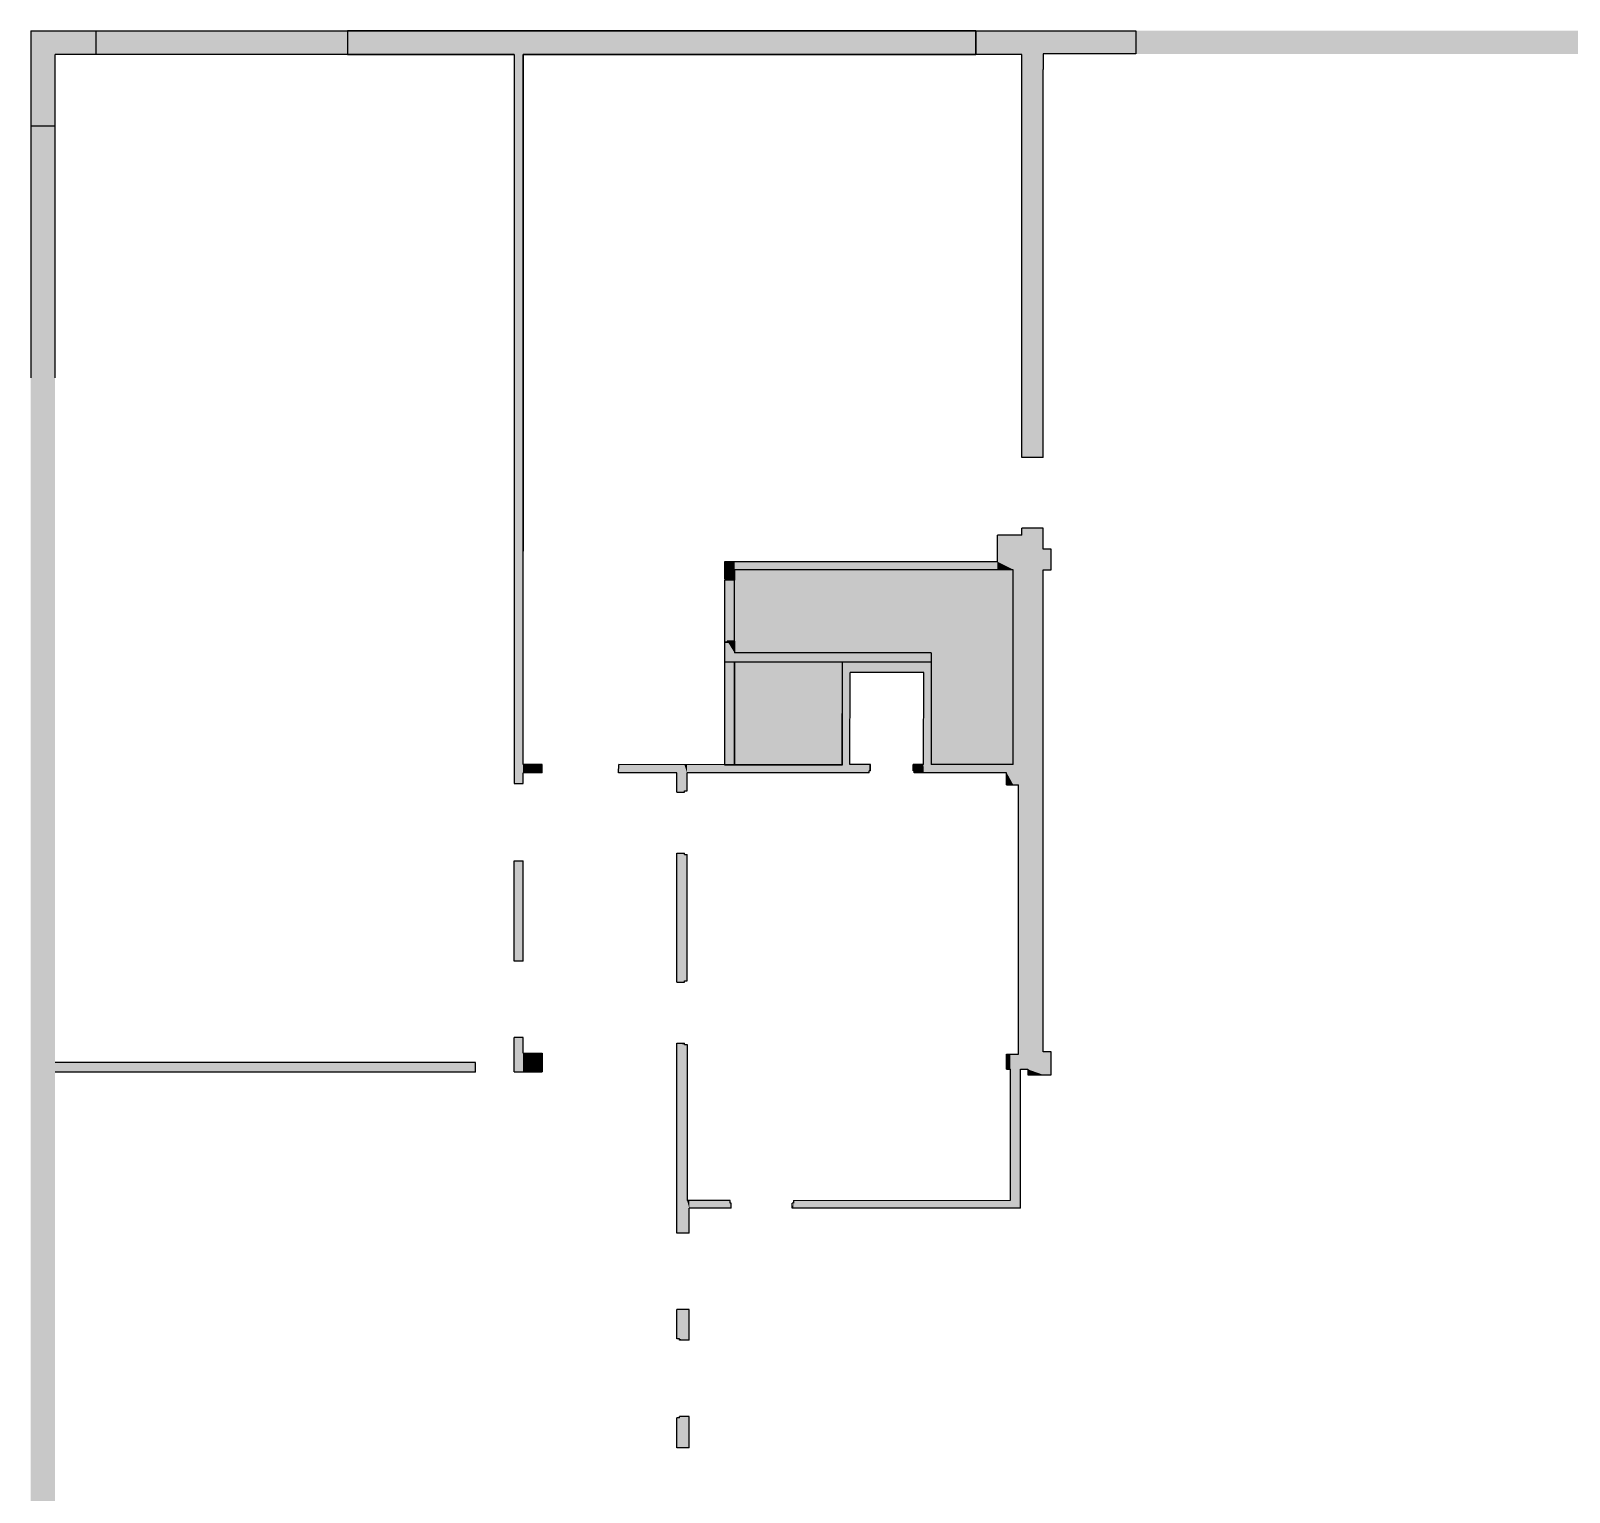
# Model space of a CAD drawing. Extents: x 0 to 41.7, y 0 to 41.7.
# Drawn here: x 1.33 to 21.5, y 22.16 to 41.32 of the extents above; entities that cross this region are included whole.
import ezdxf

# ---------------------------------------------------------------- set-up
doc = ezdxf.new("R2010")
doc.units = 0
for name, color, linetype in [('ENTREE__SORTIE', 1, 'CONTINUOUS'), ('MUR', 251, 'CONTINUOUS'), ('NO_ENTREE', 4, 'CONTINUOUS')]:
    doc.layers.add(name, color=color, linetype=linetype)

# ---------------------------------------------------------------- blocks, each defined once
blk = doc.blocks.new('*U15')
at = {"layer": 'MUR', "linetype": 'CONTINUOUS'}
for points in [[(13.717, 41.013), (13.717, 41.323), (14.321, 41.013)], [(14.321, 41.013), (13.717, 41.323), (14.321, 41.323)], [(14.321, 41.013), (14.321, 41.323), (14.601, 35.725)], [(14.601, 41.02), (14.321, 41.323), (14.601, 41.323)], [(14.601, 35.725), (14.321, 41.323), (14.601, 41.02)], [(14.601, 41.02), (14.601, 41.323), (33.483, 41.02)], [(33.483, 41.02), (14.601, 41.323), (33.483, 41.323)], [(14.321, 35.725), (14.321, 41.013), (14.601, 35.725)]]:
    blk.add_solid(points, dxfattribs=at)
blk = doc.blocks.new('*U16')
at = {"layer": 'MUR', "linetype": 'CONTINUOUS'}
for points in [[(9.796, 22.74), (9.796, 22.74), (9.796, 23.132)], [(9.796, 22.74), (9.796, 23.132), (9.831, 22.74)], [(9.831, 22.74), (9.796, 23.132), (9.831, 23.132)], [(9.831, 23.132), (9.831, 23.15), (9.961, 22.74)], [(9.961, 22.74), (9.831, 23.15), (9.961, 23.15)], [(9.831, 22.74), (9.831, 23.132), (9.961, 22.74)], [(9.961, 22.74), (9.961, 23.15), (9.961, 22.74)]]:
    blk.add_solid(points, dxfattribs=at)
blk = doc.blocks.new('*U17')
at = {"layer": 'MUR', "linetype": 'CONTINUOUS'}
for points in [[(9.796, 24.167), (9.796, 24.555), (9.831, 24.167)], [(9.831, 24.167), (9.796, 24.555), (9.831, 24.555)], [(9.831, 24.167), (9.831, 24.555), (9.961, 24.15)], [(9.961, 24.15), (9.831, 24.555), (9.961, 24.555)], [(9.961, 24.15), (9.961, 24.555), (9.961, 24.555)], [(9.831, 24.15), (9.831, 24.167), (9.961, 24.15)]]:
    blk.add_solid(points, dxfattribs=at)
blk = doc.blocks.new('*U18')
at = {"layer": 'MUR', "linetype": 'CONTINUOUS'}
for points in [[(1.326, 2.276), (1.326, 40.073), (1.645, 2.276)], [(1.645, 2.276), (1.326, 40.073), (1.645, 40.073)]]:
    blk.add_solid(points, dxfattribs=at)
blk = doc.blocks.new('*U27')
at = {"layer": 'MUR', "linetype": 'CONTINUOUS'}
for points in [[(1.326, 40.073), (1.326, 41.323), (1.645, 40.073)], [(1.645, 41.013), (1.326, 41.323), (1.645, 41.323)], [(1.645, 40.073), (1.326, 41.323), (1.645, 41.013)], [(1.645, 41.013), (1.645, 41.323), (2.181, 41.013)], [(2.181, 41.013), (1.645, 41.323), (2.181, 41.323)], [(2.181, 41.013), (2.181, 41.323), (2.181, 41.013)]]:
    blk.add_solid(points, dxfattribs=at)
blk = doc.blocks.new('*U28')
at = {"layer": 'MUR', "linetype": 'CONTINUOUS'}
for points in [[(2.181, 41.013), (2.181, 41.323), (5.481, 41.013)], [(5.481, 41.013), (2.181, 41.323), (5.481, 41.323)]]:
    blk.add_solid(points, dxfattribs=at)
blk = doc.blocks.new('*U29')
at = {"layer": 'MUR', "linetype": 'CONTINUOUS'}
for points in [[(9.796, 28.845), (9.796, 28.845), (9.796, 30.538)], [(9.796, 28.845), (9.796, 30.538), (9.896, 28.845)], [(9.896, 28.863), (9.796, 30.538), (9.896, 30.538)], [(9.896, 28.845), (9.796, 30.538), (9.896, 28.863)], [(9.896, 28.863), (9.896, 30.538), (9.896, 28.863)], [(9.896, 30.52), (9.896, 30.538), (9.896, 30.538)], [(9.896, 28.863), (9.896, 30.538), (9.896, 30.52)], [(9.896, 28.863), (9.896, 30.52), (9.931, 28.863)], [(9.931, 28.863), (9.896, 30.52), (9.931, 30.52)], [(9.931, 28.863), (9.931, 30.52), (9.931, 30.52)]]:
    blk.add_solid(points, dxfattribs=at)
blk = doc.blocks.new('*U30')
at = {"layer": 'MUR', "linetype": 'CONTINUOUS'}
for points in [[(1.326, 26.873), (1.326, 28.675), (1.645, 26.873)], [(1.645, 27.791), (1.326, 28.675), (1.645, 28.675)], [(1.645, 26.873), (1.326, 28.675), (1.645, 27.665)], [(1.645, 27.665), (1.326, 28.675), (1.645, 27.791)], [(1.645, 27.665), (1.645, 27.791), (7.156, 27.665)], [(7.156, 27.665), (1.645, 27.791), (7.156, 27.791)], [(7.156, 27.665), (7.156, 27.791), (7.157, 27.665)]]:
    blk.add_solid(points, dxfattribs=at)
blk = doc.blocks.new('*U32')
at = {"layer": 'MUR', "linetype": 'CONTINUOUS'}
for points in [[(10.424, 33.041), (10.424, 33.305), (10.459, 33.041)], [(10.459, 33.041), (10.424, 33.305), (10.459, 33.305)], [(10.459, 33.305), (10.459, 33.32), (10.554, 33.041)], [(10.554, 33.165), (10.459, 33.32), (10.554, 33.32)], [(10.554, 33.041), (10.459, 33.32), (10.554, 33.165)], [(10.459, 33.041), (10.459, 33.305), (10.554, 33.041)], [(10.554, 33.041), (10.554, 33.165), (11.969, 33.041)], [(11.969, 33.041), (10.554, 33.165), (11.969, 33.165)], [(11.969, 33.041), (11.969, 33.165), (13.134, 33.041)], [(13.134, 33.041), (11.969, 33.165), (13.134, 33.165)]]:
    blk.add_solid(points, dxfattribs=at)
blk = doc.blocks.new('*U34')
at = {"layer": 'MUR', "linetype": 'CONTINUOUS'}
for points in [[(9.796, 25.555), (9.796, 25.555), (9.796, 28.045)], [(9.796, 25.555), (9.796, 28.045), (9.896, 25.555)], [(9.896, 28.028), (9.796, 28.045), (9.896, 28.045)], [(9.896, 25.555), (9.796, 28.045), (9.896, 28.028)], [(9.896, 25.555), (9.896, 28.028), (9.931, 25.555)], [(9.931, 25.984), (9.896, 28.028), (9.931, 28.028)], [(9.931, 25.555), (9.896, 28.028), (9.931, 25.984)], [(9.931, 25.555), (9.931, 25.984), (9.961, 25.555)], [(9.961, 25.882), (9.931, 25.984), (9.961, 25.984)], [(9.961, 25.555), (9.931, 25.984), (9.961, 25.882)], [(9.961, 25.882), (9.961, 25.984), (10.497, 25.882)], [(10.497, 25.949), (9.961, 25.984), (10.497, 25.984)], [(10.497, 25.882), (9.961, 25.984), (10.497, 25.949)], [(10.497, 25.882), (10.497, 25.949), (10.511, 25.882)], [(10.511, 25.882), (10.497, 25.949), (10.511, 25.949)]]:
    blk.add_solid(points, dxfattribs=at)
blk = doc.blocks.new('*U37')
at = {"layer": 'MUR', "linetype": 'CONTINUOUS'}
for points in [[(14.001, 34.36), (14.001, 34.71), (14.209, 34.255)], [(14.209, 34.255), (14.001, 34.71), (14.209, 34.71)], [(14.209, 34.255), (14.209, 34.71), (14.277, 31.433)], [(14.277, 31.433), (14.209, 34.71), (14.277, 34.709)], [(14.277, 31.433), (14.277, 34.709), (14.303, 25.882)], [(14.303, 27.703), (14.277, 34.709), (14.303, 34.709)], [(14.303, 25.882), (14.277, 34.709), (14.303, 27.703)], [(14.303, 27.703), (14.303, 34.709), (14.321, 27.703)], [(14.321, 27.703), (14.303, 34.709), (14.321, 34.709)], [(14.321, 34.709), (14.321, 34.8), (14.399, 27.703)], [(14.399, 27.703), (14.321, 34.8), (14.399, 34.8)], [(14.321, 27.703), (14.321, 34.709), (14.399, 27.703)], [(14.399, 27.703), (14.399, 34.8), (14.601, 27.631)], [(14.601, 34.525), (14.399, 34.8), (14.601, 34.8)], [(14.601, 27.631), (14.399, 34.8), (14.601, 27.931)], [(14.601, 27.931), (14.399, 34.8), (14.601, 34.255)], [(14.601, 34.255), (14.399, 34.8), (14.601, 34.525)], [(14.601, 34.255), (14.601, 34.525), (14.704, 34.255)], [(14.704, 34.255), (14.601, 34.525), (14.704, 34.525)], [(10.424, 34.135), (10.424, 34.36), (10.459, 34.135)], [(10.459, 34.135), (10.424, 34.36), (10.459, 34.36)], [(10.459, 34.135), (10.459, 34.36), (10.554, 34.12)], [(10.554, 34.255), (10.459, 34.36), (10.554, 34.36)], [(10.554, 34.12), (10.459, 34.36), (10.554, 34.255)], [(10.554, 34.255), (10.554, 34.36), (14.001, 34.255)], [(14.001, 34.255), (10.554, 34.36), (14.001, 34.36)], [(14.001, 34.255), (14.001, 34.36), (14.209, 34.255)], [(10.459, 34.12), (10.459, 34.135), (10.554, 34.12)], [(14.209, 31.701), (14.209, 34.255), (14.277, 31.433)], [(11.969, 31.592), (11.966, 31.696), (11.969, 33.041)], [(11.969, 31.592), (11.969, 33.041), (12.066, 31.592)], [(12.066, 31.592), (11.969, 33.041), (12.066, 33.041)], [(12.066, 31.701), (12.066, 33.041), (12.069, 32.908)], [(12.069, 32.908), (12.066, 33.041), (12.069, 33.041)], [(12.069, 32.908), (12.069, 33.041), (13.034, 32.908)], [(13.034, 32.908), (12.069, 33.041), (13.034, 33.041)], [(13.034, 31.592), (13.031, 31.7), (13.034, 32.908)], [(13.034, 31.592), (13.034, 33.041), (13.134, 31.592)], [(13.134, 31.701), (13.034, 33.041), (13.134, 33.041)], [(13.134, 31.592), (13.034, 33.041), (13.134, 31.701)], [(9.035, 31.592), (9.034, 31.592), (9.035, 31.701)], [(9.035, 31.592), (9.035, 31.701), (9.796, 31.592)], [(9.796, 31.592), (9.035, 31.701), (9.796, 31.699)], [(9.796, 31.592), (9.796, 31.699), (9.896, 31.338)], [(9.896, 31.355), (9.796, 31.699), (9.896, 31.699)], [(9.896, 31.338), (9.796, 31.699), (9.896, 31.355)], [(9.896, 31.355), (9.896, 31.699), (9.931, 31.355)], [(9.931, 31.592), (9.896, 31.699), (9.931, 31.699)], [(9.931, 31.355), (9.896, 31.699), (9.931, 31.592)], [(9.931, 31.592), (9.931, 31.699), (11.966, 31.592)], [(11.966, 31.592), (9.931, 31.699), (11.966, 31.696)], [(11.966, 31.592), (11.966, 31.696), (11.969, 31.592)], [(12.066, 31.592), (12.066, 31.701), (12.321, 31.592)], [(12.321, 31.592), (12.066, 31.701), (12.321, 31.701)], [(12.321, 31.592), (12.321, 31.701), (12.321, 31.617)], [(12.321, 31.617), (12.321, 31.701), (12.321, 31.701)], [(12.321, 31.617), (12.321, 31.701), (12.336, 31.617)], [(12.336, 31.617), (12.321, 31.701), (12.336, 31.701)], [(12.336, 31.617), (12.336, 31.701), (12.336, 31.701)], [(12.896, 31.616), (12.896, 31.616), (12.896, 31.701)], [(12.896, 31.616), (12.896, 31.701), (12.911, 31.616)], [(12.911, 31.616), (12.896, 31.701), (12.911, 31.701)], [(12.911, 31.592), (12.911, 31.701), (13.031, 31.592)], [(13.031, 31.592), (12.911, 31.701), (13.031, 31.7)], [(13.031, 31.592), (13.031, 31.7), (13.034, 31.592)], [(13.134, 31.592), (13.134, 31.701), (14.122, 31.592)], [(14.122, 31.592), (13.134, 31.701), (14.122, 31.701)], [(14.122, 31.592), (14.122, 31.701), (14.209, 31.433)], [(14.209, 31.433), (14.122, 31.701), (14.209, 31.701)], [(14.209, 31.433), (14.209, 31.701), (14.277, 31.433)], [(9.796, 31.338), (9.796, 31.592), (9.896, 31.338)], [(12.911, 31.592), (12.911, 31.592), (12.911, 31.616)], [(14.122, 31.433), (14.122, 31.592), (14.209, 31.433)], [(14.277, 27.903), (14.277, 31.433), (14.303, 25.882)], [(14.122, 27.703), (14.122, 27.903), (14.172, 27.703)], [(14.172, 27.703), (14.122, 27.903), (14.172, 27.903)], [(14.172, 25.882), (14.172, 27.903), (14.277, 25.882)], [(14.277, 25.882), (14.172, 27.903), (14.277, 27.903)], [(14.277, 25.882), (14.277, 27.903), (14.303, 25.882)], [(14.601, 27.631), (14.601, 27.931), (14.704, 27.631)], [(14.704, 27.631), (14.601, 27.931), (14.704, 27.931)], [(14.172, 25.882), (14.171, 25.986), (14.172, 27.703)], [(14.399, 27.631), (14.399, 27.703), (14.601, 27.631)], [(11.325, 25.882), (11.311, 25.882), (11.325, 25.948)], [(14.171, 25.882), (11.325, 25.983), (14.171, 25.986)], [(11.325, 25.948), (11.325, 25.983), (14.171, 25.882)], [(11.325, 25.882), (11.325, 25.948), (14.171, 25.882)], [(14.171, 25.882), (14.171, 25.986), (14.172, 25.882)]]:
    blk.add_solid(points, dxfattribs=at)
blk = doc.blocks.new('*U38')
at = {"layer": 'MUR', "linetype": 'CONTINUOUS'}
for points in [[(7.666, 27.668), (7.666, 28.12), (7.666, 28.12)], [(7.666, 27.668), (7.666, 28.12), (7.781, 27.668)], [(7.781, 27.668), (7.666, 28.12), (7.781, 28.12)], [(7.781, 27.668), (7.781, 28.12), (7.782, 27.668)], [(7.782, 27.668), (7.781, 28.12), (7.782, 27.915)], [(7.782, 27.668), (7.782, 27.915), (8.031, 27.668)], [(8.031, 27.668), (7.782, 27.915), (8.031, 27.915)]]:
    blk.add_solid(points, dxfattribs=at)
blk = doc.blocks.new('*U39')
at = {"layer": 'MUR', "linetype": 'CONTINUOUS'}
for points in [[(7.666, 29.12), (7.666, 30.436), (7.666, 30.436)], [(7.666, 29.12), (7.666, 30.436), (7.781, 29.12)], [(7.781, 29.12), (7.666, 30.436), (7.781, 30.436)], [(7.781, 29.12), (7.781, 30.436), (7.781, 29.12)]]:
    blk.add_solid(points, dxfattribs=at)
blk = doc.blocks.new('*U42')
at = {"layer": 'MUR', "linetype": 'CONTINUOUS'}
for points in [[(5.481, 41.013), (5.481, 41.323), (7.666, 41.013)], [(7.666, 41.013), (5.481, 41.323), (7.666, 41.323)], [(7.666, 41.013), (7.666, 41.323), (7.666, 31.451)], [(7.666, 31.451), (7.666, 41.323), (7.666, 41.323)], [(7.666, 31.451), (7.666, 41.323), (7.781, 31.451)], [(7.781, 31.451), (7.666, 41.323), (7.781, 41.323)], [(7.781, 34.488), (7.781, 41.323), (7.781, 41.013)], [(7.781, 41.013), (7.781, 41.323), (7.781, 41.323)], [(7.781, 41.013), (7.781, 41.323), (13.717, 41.013)], [(13.717, 41.013), (7.781, 41.323), (13.717, 41.323)], [(7.781, 31.451), (7.781, 34.488), (7.781, 31.451)], [(7.781, 31.701), (7.781, 34.488), (7.781, 34.238)], [(7.781, 31.451), (7.781, 34.488), (7.781, 31.592)], [(7.781, 31.592), (7.781, 34.488), (7.781, 31.701)], [(7.781, 31.592), (7.781, 31.701), (8.031, 31.592)], [(8.031, 31.592), (7.781, 31.701), (8.031, 31.701)]]:
    blk.add_solid(points, dxfattribs=at)
blk = doc.blocks.new('*U49')
at = {"layer": 'ENTREE__SORTIE', "linetype": 'CONTINUOUS'}
for points in [[(10.424, 33.305), (10.424, 34.12), (10.554, 33.305)], [(10.554, 33.305), (10.424, 34.12), (10.554, 34.12)]]:
    blk.add_solid(points, dxfattribs=at)
blk = doc.blocks.new('*U50')
at = {"layer": 'ENTREE__SORTIE', "linetype": 'CONTINUOUS'}
for points in [[(10.424, 31.698), (10.423, 31.698), (10.424, 33.041)], [(10.424, 31.698), (10.424, 33.041), (10.553, 31.698)], [(10.553, 31.698), (10.424, 33.041), (10.553, 33.041)], [(10.553, 31.698), (10.553, 33.041), (10.554, 33.041)]]:
    blk.add_solid(points, dxfattribs=at)
blk = doc.blocks.new('*U51')
at = {"layer": 'NO_ENTREE', "linetype": 'CONTINUOUS'}
for points in [[(10.554, 34.12), (10.554, 34.255), (10.554, 33.305)], [(10.554, 33.305), (10.554, 34.255), (10.554, 34.255)], [(10.554, 33.165), (10.554, 34.255), (13.134, 33.165)], [(13.134, 33.165), (10.554, 34.255), (13.134, 34.255)], [(13.134, 33.165), (13.134, 34.255), (14.209, 31.701)], [(14.209, 31.701), (13.134, 34.255), (14.209, 34.255)], [(10.554, 33.165), (10.554, 33.165), (10.554, 33.305)], [(13.134, 31.701), (13.134, 33.165), (14.209, 31.701)]]:
    blk.add_solid(points, dxfattribs=at)
blk = doc.blocks.new('*U52')
at = {"layer": 'NO_ENTREE', "linetype": 'CONTINUOUS'}
for points in [[(10.553, 31.698), (10.553, 33.041), (11.969, 31.698)], [(11.969, 31.698), (10.553, 33.041), (11.969, 33.041)]]:
    blk.add_solid(points, dxfattribs=at)

msp = doc.modelspace()

# ---------------------------------------------------------------- linework, layer by layer
at = {"layer": 'ENTREE__SORTIE'}
for points in [[(10.554, 34.12), (10.424, 34.12), (10.424, 33.305), (10.554, 33.305)], [(10.554, 33.041), (10.424, 33.041), (10.423, 31.698), (10.553, 31.698)]]:
    msp.add_lwpolyline(points, close=True, dxfattribs=at)
at = {"layer": 'MUR', "linetype": 'BYBLOCK'}
for p, q in [((1.326, 41.323), (2.181, 41.323)), ((1.326, 41.323), (1.326, 40.073)), ((2.181, 41.323), (5.481, 41.323)), ((2.181, 41.323), (2.181, 41.013)), ((2.181, 41.323), (2.181, 41.013)), ((5.481, 41.323), (13.717, 41.323)), ((5.481, 41.323), (5.481, 41.013)), ((5.481, 41.323), (5.481, 41.013)), ((13.717, 41.323), (13.717, 41.013)), ((13.717, 41.323), (13.717, 41.013)), ((13.717, 41.323), (15.814, 41.323)), ((13.717, 41.323), (13.717, 41.013)), ((13.717, 41.323), (15.814, 41.323)), ((15.814, 41.323), (15.814, 41.02)), ((1.645, 40.073), (1.645, 41.013)), ((2.181, 41.013), (1.645, 41.013)), ((5.481, 41.013), (2.181, 41.013)), ((7.666, 41.013), (5.481, 41.013)), ((13.717, 41.013), (7.781, 41.013)), ((14.321, 41.013), (13.717, 41.013)), ((14.321, 41.013), (13.717, 41.013)), ((14.321, 35.725), (14.321, 41.013)), ((14.321, 35.725), (14.321, 41.013)), ((15.814, 41.02), (14.601, 41.02)), ((14.601, 41.02), (14.601, 40.815)), ((15.814, 41.02), (14.601, 41.02)), ((14.601, 41.02), (14.601, 40.815)), ((14.601, 35.725), (14.601, 40.815)), ((14.601, 35.725), (14.601, 40.815)), ((1.326, 40.073), (1.326, 36.773)), ((1.645, 40.073), (1.326, 40.073)), ((1.645, 40.073), (1.326, 40.073)), ((1.645, 36.773), (1.645, 40.073)), ((14.601, 35.725), (14.321, 35.725)), ((14.601, 35.725), (14.321, 35.725)), ((14.001, 34.36), (14.001, 34.71)), ((14.321, 34.709), (14.001, 34.71)), ((14.321, 34.709), (14.321, 34.8)), ((14.601, 34.8), (14.321, 34.8)), ((14.601, 34.525), (14.601, 34.8)), ((14.704, 34.525), (14.601, 34.525)), ((14.704, 34.255), (14.704, 34.525)), ((7.781, 34.238), (7.781, 34.488)), ((14.001, 34.36), (10.424, 34.36)), ((10.424, 34.36), (10.424, 34.135)), ((10.459, 34.135), (10.424, 34.135)), ((10.459, 34.135), (10.459, 34.12)), ((10.554, 34.12), (10.459, 34.12)), ((10.554, 34.255), (10.554, 34.12)), ((14.209, 34.255), (10.554, 34.255)), ((14.209, 31.701), (14.209, 34.255)), ((14.601, 34.255), (14.704, 34.255)), ((14.601, 27.931), (14.601, 34.255)), ((10.459, 33.305), (10.424, 33.305)), ((10.424, 33.305), (10.424, 33.041)), ((10.554, 33.32), (10.459, 33.32)), ((10.459, 33.32), (10.459, 33.305)), ((10.554, 33.32), (10.554, 33.165)), ((13.134, 33.165), (10.554, 33.165)), ((13.134, 33.165), (13.134, 33.041)), ((11.969, 33.041), (10.424, 33.041)), ((11.966, 31.701), (11.969, 33.041)), ((13.134, 33.041), (11.969, 33.041)), ((12.066, 31.701), (12.069, 32.908)), ((13.034, 32.908), (12.069, 32.908)), ((13.031, 31.701), (13.034, 32.908)), ((13.134, 33.041), (13.134, 31.701)), ((8.031, 31.701), (7.781, 31.701)), ((8.031, 31.701), (7.781, 31.701)), ((8.031, 31.592), (8.031, 31.701)), ((9.034, 31.592), (9.035, 31.701)), ((11.966, 31.696), (9.035, 31.701)), ((12.336, 31.701), (12.066, 31.701)), ((12.336, 31.617), (12.336, 31.701)), ((13.031, 31.7), (12.896, 31.701)), ((12.896, 31.616), (12.896, 31.701)), ((14.209, 31.701), (13.134, 31.701)), ((7.781, 31.451), (7.781, 31.592)), ((7.781, 31.451), (7.781, 31.592)), ((8.031, 31.592), (7.781, 31.592)), ((9.796, 31.592), (9.034, 31.592)), ((9.796, 31.338), (9.796, 31.592)), ((12.321, 31.592), (9.931, 31.592)), ((9.931, 31.355), (9.931, 31.592)), ((12.336, 31.617), (12.321, 31.617)), ((12.321, 31.592), (12.321, 31.617)), ((12.911, 31.616), (12.896, 31.616)), ((12.911, 31.592), (12.911, 31.616)), ((14.122, 31.592), (12.911, 31.592)), ((14.122, 31.433), (14.122, 31.592)), ((7.666, 31.451), (7.781, 31.451)), ((9.796, 31.338), (9.896, 31.338)), ((9.896, 31.338), (9.896, 31.355)), ((9.896, 31.355), (9.931, 31.355)), ((14.122, 31.433), (14.277, 31.433)), ((14.277, 27.903), (14.277, 31.433)), ((9.796, 28.845), (9.796, 30.538)), ((9.796, 30.538), (9.896, 30.538)), ((9.896, 30.52), (9.896, 30.538)), ((9.896, 30.52), (9.931, 30.52)), ((9.931, 28.863), (9.931, 30.52)), ((7.666, 29.12), (7.666, 30.436)), ((7.666, 30.436), (7.781, 30.436)), ((7.781, 29.12), (7.781, 30.436)), ((7.781, 29.12), (7.666, 29.12)), ((9.896, 28.845), (9.896, 28.863)), ((9.896, 28.863), (9.931, 28.863)), ((9.796, 28.845), (9.896, 28.845)), ((7.666, 27.668), (7.666, 28.12)), ((7.781, 28.12), (7.666, 28.12)), ((7.782, 27.915), (7.781, 28.12)), ((9.796, 25.555), (9.796, 28.045)), ((9.796, 28.045), (9.896, 28.045)), ((9.896, 28.028), (9.896, 28.045)), ((7.782, 27.915), (8.031, 27.915)), ((8.031, 27.915), (8.031, 27.668)), ((9.896, 28.028), (9.931, 28.028)), ((9.931, 28.028), (9.931, 25.984)), ((14.122, 27.703), (14.122, 27.903)), ((14.122, 27.903), (14.277, 27.903)), ((14.704, 27.931), (14.601, 27.931)), ((14.704, 27.631), (14.704, 27.931)), ((7.156, 27.791), (1.645, 27.791)), ((7.157, 27.665), (1.645, 27.665)), ((7.157, 27.665), (7.156, 27.791)), ((7.666, 27.668), (8.031, 27.668)), ((14.122, 27.703), (14.172, 27.703)), ((14.171, 25.986), (14.172, 27.703)), ((14.303, 25.882), (14.303, 27.703)), ((14.303, 27.703), (14.399, 27.703)), ((14.399, 27.703), (14.399, 27.631)), ((14.399, 27.631), (14.704, 27.631)), ((10.497, 25.984), (9.931, 25.984)), ((9.961, 25.555), (9.961, 25.882)), ((10.511, 25.882), (9.961, 25.882)), ((10.497, 25.949), (10.497, 25.984)), ((10.511, 25.949), (10.497, 25.949)), ((10.511, 25.882), (10.511, 25.949)), ((11.311, 25.882), (11.311, 25.948)), ((11.325, 25.948), (11.311, 25.948)), ((14.303, 25.882), (11.311, 25.882)), ((11.325, 25.983), (14.171, 25.986)), ((11.325, 25.983), (11.325, 25.948)), ((9.961, 25.555), (9.796, 25.555)), ((9.796, 24.167), (9.796, 24.555)), ((9.961, 24.555), (9.796, 24.555)), ((9.961, 24.15), (9.961, 24.555)), ((9.831, 24.167), (9.796, 24.167)), ((9.831, 24.15), (9.831, 24.167)), ((9.961, 24.15), (9.831, 24.15)), ((9.796, 22.74), (9.796, 23.132)), ((9.831, 23.132), (9.796, 23.132)), ((9.831, 23.132), (9.831, 23.15)), ((9.961, 23.15), (9.831, 23.15)), ((9.961, 22.74), (9.961, 23.15)), ((9.961, 22.74), (9.796, 22.74))]:
    msp.add_line(p, q, dxfattribs=at)
at = {"layer": 'MUR'}
for p, q in [((1.326, 41.323), (2.181, 41.323)), ((1.326, 41.323), (1.326, 40.073)), ((2.181, 41.323), (5.481, 41.323)), ((2.181, 41.323), (2.181, 41.013)), ((2.181, 41.323), (2.181, 41.013)), ((5.481, 41.323), (13.717, 41.323)), ((5.481, 41.323), (5.481, 41.013)), ((5.481, 41.323), (5.481, 41.013)), ((13.717, 41.323), (13.717, 41.013)), ((1.645, 40.073), (1.645, 41.013)), ((2.181, 41.013), (1.645, 41.013)), ((5.481, 41.013), (2.181, 41.013)), ((7.666, 41.013), (5.481, 41.013)), ((7.781, 34.498), (7.781, 41.013)), ((13.717, 41.013), (7.781, 41.013)), ((7.781, 34.488), (7.781, 41.013)), ((1.326, 40.073), (1.326, 36.773)), ((1.645, 40.073), (1.326, 40.073)), ((1.645, 40.073), (1.326, 40.073)), ((1.645, 36.773), (1.645, 40.073)), ((14.001, 34.36), (14.001, 34.71)), ((14.321, 34.709), (14.001, 34.71)), ((14.321, 34.709), (14.321, 34.8)), ((14.601, 34.8), (14.321, 34.8)), ((14.601, 34.525), (14.601, 34.8)), ((14.704, 34.525), (14.601, 34.525)), ((14.704, 34.255), (14.704, 34.525)), ((7.781, 34.488), (7.781, 34.488)), ((7.781, 34.238), (7.781, 34.488)), ((14.001, 34.36), (10.424, 34.36)), ((10.424, 34.36), (10.424, 34.135)), ((7.781, 31.701), (7.781, 34.238)), ((7.781, 34.238), (7.781, 34.238)), ((10.459, 34.135), (10.424, 34.135)), ((10.459, 34.135), (10.459, 34.12)), ((10.554, 34.12), (10.459, 34.12)), ((10.554, 34.255), (10.554, 34.12)), ((14.209, 34.255), (10.554, 34.255)), ((14.209, 31.701), (14.209, 34.255)), ((14.601, 34.255), (14.704, 34.255)), ((14.601, 27.931), (14.601, 34.255)), ((10.459, 33.305), (10.424, 33.305)), ((10.424, 33.305), (10.424, 33.041)), ((10.554, 33.32), (10.459, 33.32)), ((10.459, 33.32), (10.459, 33.305)), ((10.554, 33.32), (10.554, 33.165)), ((13.134, 33.165), (10.554, 33.165)), ((13.134, 33.165), (13.134, 33.041)), ((11.969, 33.041), (10.424, 33.041)), ((11.966, 31.701), (11.969, 33.041)), ((13.134, 33.041), (11.969, 33.041)), ((12.066, 31.701), (12.069, 32.908)), ((13.034, 32.908), (12.069, 32.908)), ((13.031, 31.701), (13.034, 32.908)), ((13.134, 33.041), (13.134, 31.701)), ((8.031, 31.701), (7.781, 31.701)), ((8.031, 31.701), (7.781, 31.701)), ((8.031, 31.592), (8.031, 31.701)), ((9.034, 31.592), (9.035, 31.701)), ((11.966, 31.696), (9.035, 31.701)), ((12.336, 31.701), (12.066, 31.701)), ((12.336, 31.617), (12.336, 31.701)), ((13.031, 31.7), (12.896, 31.701)), ((12.896, 31.616), (12.896, 31.701)), ((14.209, 31.701), (13.134, 31.701)), ((7.781, 31.451), (7.781, 31.592)), ((7.781, 31.451), (7.781, 31.592)), ((8.031, 31.592), (7.781, 31.592)), ((9.796, 31.592), (9.034, 31.592)), ((9.796, 31.338), (9.796, 31.592)), ((12.321, 31.592), (9.931, 31.592)), ((9.931, 31.355), (9.931, 31.592)), ((12.336, 31.617), (12.321, 31.617)), ((12.321, 31.592), (12.321, 31.617)), ((12.911, 31.616), (12.896, 31.616)), ((12.911, 31.592), (12.911, 31.616)), ((14.122, 31.592), (12.911, 31.592)), ((14.122, 31.433), (14.122, 31.592)), ((7.666, 31.451), (7.781, 31.451)), ((9.796, 31.338), (9.896, 31.338)), ((9.896, 31.338), (9.896, 31.355)), ((9.896, 31.355), (9.931, 31.355)), ((14.122, 31.433), (14.277, 31.433)), ((14.277, 27.903), (14.277, 31.433)), ((9.796, 28.845), (9.796, 30.538)), ((9.796, 30.538), (9.896, 30.538)), ((9.896, 30.52), (9.896, 30.538)), ((9.896, 30.52), (9.931, 30.52)), ((9.931, 28.863), (9.931, 30.52)), ((7.666, 29.12), (7.666, 30.436)), ((7.666, 30.436), (7.781, 30.436)), ((7.781, 29.12), (7.781, 30.436)), ((7.781, 29.12), (7.666, 29.12)), ((9.896, 28.845), (9.896, 28.863)), ((9.896, 28.863), (9.931, 28.863)), ((9.796, 28.845), (9.896, 28.845)), ((7.666, 27.668), (7.666, 28.12)), ((7.781, 28.12), (7.666, 28.12)), ((7.782, 27.915), (7.781, 28.12)), ((9.796, 25.555), (9.796, 28.045)), ((9.796, 28.045), (9.896, 28.045)), ((9.896, 28.028), (9.896, 28.045)), ((7.782, 27.915), (8.031, 27.915)), ((8.031, 27.915), (8.031, 27.668)), ((9.896, 28.028), (9.931, 28.028)), ((9.931, 28.028), (9.931, 25.984)), ((14.122, 27.703), (14.122, 27.903)), ((14.122, 27.903), (14.277, 27.903)), ((14.704, 27.931), (14.601, 27.931)), ((14.704, 27.631), (14.704, 27.931)), ((7.156, 27.791), (1.645, 27.791)), ((7.157, 27.665), (1.645, 27.665)), ((7.157, 27.665), (7.156, 27.791)), ((7.666, 27.668), (8.031, 27.668)), ((14.122, 27.703), (14.172, 27.703)), ((14.171, 25.986), (14.172, 27.703)), ((14.303, 25.882), (14.303, 27.703)), ((14.303, 27.703), (14.399, 27.703)), ((14.399, 27.703), (14.399, 27.631)), ((14.399, 27.631), (14.704, 27.631)), ((10.497, 25.984), (9.931, 25.984)), ((9.961, 25.555), (9.961, 25.882)), ((10.511, 25.882), (9.961, 25.882)), ((10.497, 25.949), (10.497, 25.984)), ((10.511, 25.949), (10.497, 25.949)), ((10.511, 25.882), (10.511, 25.949)), ((11.311, 25.882), (11.311, 25.948)), ((11.325, 25.948), (11.311, 25.948)), ((14.303, 25.882), (11.311, 25.882)), ((11.325, 25.983), (14.171, 25.986)), ((11.325, 25.983), (11.325, 25.948)), ((9.961, 25.555), (9.796, 25.555)), ((9.796, 24.167), (9.796, 24.555)), ((9.961, 24.555), (9.796, 24.555)), ((9.961, 24.15), (9.961, 24.555)), ((9.831, 24.167), (9.796, 24.167)), ((9.831, 24.15), (9.831, 24.167)), ((9.961, 24.15), (9.831, 24.15)), ((9.796, 22.74), (9.796, 23.132)), ((9.831, 23.132), (9.796, 23.132)), ((9.831, 23.132), (9.831, 23.15)), ((9.961, 23.15), (9.831, 23.15)), ((9.961, 22.74), (9.961, 23.15)), ((9.961, 22.74), (9.796, 22.74))]:
    msp.add_line(p, q, dxfattribs=at)
at = {"layer": 'MUR', "linetype": 'BYBLOCK'}
for points in [[(13.717, 41.323), (5.481, 41.323)], [(5.481, 41.323), (5.481, 41.013)], [(13.717, 41.013), (13.717, 41.323)], [(5.481, 41.013), (7.666, 41.013)], [(7.666, 41.013), (7.666, 31.451)], [(7.781, 41.013), (13.717, 41.013)], [(7.781, 34.488), (7.781, 34.488), (7.781, 41.013), (7.781, 34.498)], [(7.781, 31.701), (7.781, 34.238), (7.781, 34.238)], [(7.666, 31.451), (7.781, 31.451)]]:
    msp.add_lwpolyline(points, dxfattribs=at)
at = {"layer": 'MUR'}
for points in [[(13.717, 41.323), (5.481, 41.323)], [(5.481, 41.323), (5.481, 41.013)], [(13.717, 41.013), (13.717, 41.323)], [(5.481, 41.013), (7.666, 41.013)], [(7.666, 41.013), (7.666, 31.451)], [(7.781, 41.013), (13.717, 41.013)], [(7.666, 31.451), (7.781, 31.451)]]:
    msp.add_lwpolyline(points, dxfattribs=at)
at = {"layer": 'NO_ENTREE'}
msp.add_lwpolyline([(11.969, 33.041), (10.553, 33.041), (10.553, 31.698), (11.969, 31.698)], close=True, dxfattribs=at)

# ---------------------------------------------------------------- block references
at = {"layer": 'ENTREE__SORTIE'}
for name in ['*U49', '*U50']:
    msp.add_blockref(name, (0, 0), dxfattribs=at)
at = {"layer": 'MUR', "linetype": 'BYBLOCK'}
for name in ['*U27', '*U28', '*U42', '*U15', '*U18', '*U37', '*U32', '*U29', '*U39', '*U30', '*U38', '*U34', '*U17', '*U16']:
    msp.add_blockref(name, (0, 0), dxfattribs=at)
at = {"layer": 'NO_ENTREE'}
for name in ['*U51', '*U52']:
    msp.add_blockref(name, (0, 0), dxfattribs=at)

doc.saveas('drawing.dxf')
